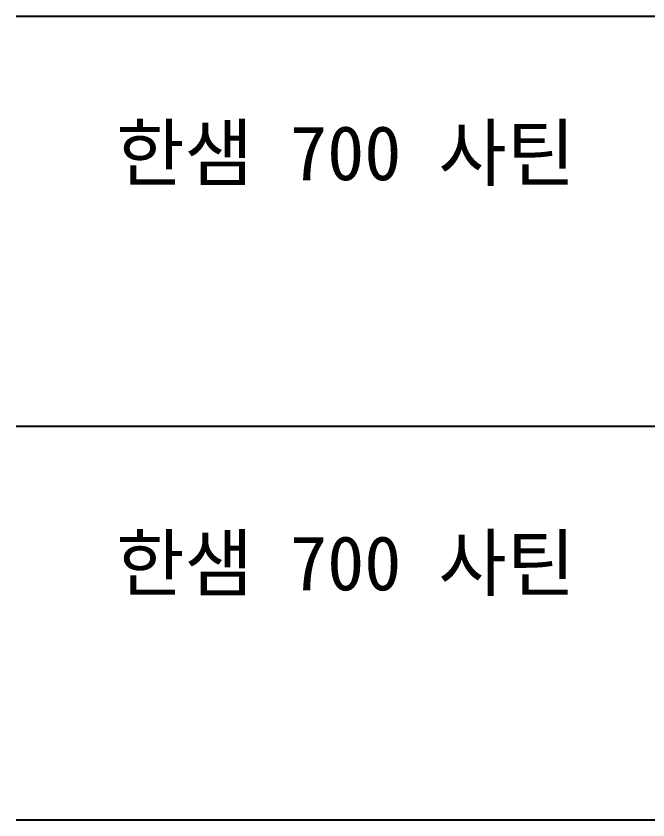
# Model space of a CAD drawing. Header units: millimetres. Extents: x -44117 to 256353, y -2095463 to 65325.
# Drawn here: x 104261 to 109814, y -873900 to -866834 of the extents above; entities that cross this region are included whole.
import ezdxf

# ---------------------------------------------------------------- set-up
doc = ezdxf.new("R2010")
doc.units = ezdxf.units.MM
doc.header["$LTSCALE"] = 10

msp = doc.modelspace()

# ---------------------------------------------------------------- linework, layer by layer
at = {"color": 1}
for p, q in [((104260.77588, -866834.07051), (196529.92274, -866834.07051)), ((104260.77588, -866834.07051), (196529.92274, -866834.07051)), ((106472.62401, -866834.07051), (198741.77087, -866834.07051)), ((106472.62401, -866834.07051), (198741.77087, -866834.07051)), ((104260.77588, -870439.24252), (196529.92274, -870439.24252)), ((104260.77588, -870439.24252), (196529.92274, -870439.24252)), ((104260.77588, -870439.24252), (196529.92274, -870439.24252)), ((104260.77588, -870439.24252), (196529.92274, -870439.24252)), ((104260.77588, -870439.24252), (196529.92274, -870439.24252)), ((104260.77588, -870439.24252), (196529.92274, -870439.24252)), ((104260.77588, -870439.24252), (196529.92274, -870439.24252)), ((104260.77588, -870439.24252), (196529.92274, -870439.24252)), ((104260.77588, -870439.24252), (196529.92274, -870439.24252)), ((104260.77588, -870439.24252), (196529.92274, -870439.24252)), ((104260.77588, -870439.24252), (196529.92274, -870439.24252)), ((104260.77588, -870439.24252), (196529.92274, -870439.24252)), ((104260.77588, -870439.24252), (196529.92274, -870439.24252)), ((104260.77588, -870439.24252), (196529.92274, -870439.24252)), ((104260.77588, -870439.24252), (196529.92274, -870439.24252)), ((104260.77588, -870439.24252), (196529.92274, -870439.24252)), ((104260.77588, -870439.24252), (196529.92274, -870439.24252)), ((104260.77588, -870439.24252), (196529.92274, -870439.24252)), ((104260.77588, -870439.24252), (196529.92274, -870439.24252)), ((104260.77588, -870439.24252), (196529.92274, -870439.24252)), ((106472.62401, -870439.24252), (198741.77087, -870439.24252)), ((106472.62401, -870439.24252), (198741.77087, -870439.24252)), ((106472.62401, -870439.24252), (198741.77087, -870439.24252)), ((106472.62401, -870439.24252), (198741.77087, -870439.24252)), ((106472.62401, -870439.24252), (198741.77087, -870439.24252)), ((106472.62401, -870439.24252), (198741.77087, -870439.24252)), ((106472.62401, -870439.24252), (198741.77087, -870439.24252)), ((106472.62401, -870439.24252), (198741.77087, -870439.24252)), ((106472.62401, -870439.24252), (198741.77087, -870439.24252)), ((106472.62401, -870439.24252), (198741.77087, -870439.24252)), ((106472.62401, -870439.24252), (198741.77087, -870439.24252)), ((106472.62401, -870439.24252), (198741.77087, -870439.24252)), ((106472.62401, -870439.24252), (198741.77087, -870439.24252)), ((106472.62401, -870439.24252), (198741.77087, -870439.24252)), ((106472.62401, -870439.24252), (198741.77087, -870439.24252)), ((106472.62401, -870439.24252), (198741.77087, -870439.24252)), ((106472.62401, -870439.24252), (198741.77087, -870439.24252)), ((106472.62401, -870439.24252), (198741.77087, -870439.24252)), ((106472.62401, -870439.24252), (198741.77087, -870439.24252)), ((106472.62401, -870439.24252), (198741.77087, -870439.24252)), ((104260.77588, -873900.25006), (196529.92274, -873900.25006)), ((104260.77588, -873900.25006), (196529.92274, -873900.25006)), ((106472.62401, -873900.25006), (198741.77087, -873900.25006)), ((106472.62401, -873900.25006), (198741.77087, -873900.25006))]:
    msp.add_line(p, q, dxfattribs=at)

# ---------------------------------------------------------------- texts
at = {"char_height": 479.1296392, "attachment_point": 1}
for insert in [(105140.70232, -867797.60521), (105140.70232, -871402.77722), (105140.70232, -871402.77722), (105140.70232, -871402.77722), (105140.70232, -871402.77722), (105140.70232, -871402.77722), (105140.70232, -871402.77722), (105140.70232, -871402.77722), (105140.70232, -871402.77722), (105140.70232, -871402.77722), (105140.70232, -871402.77722)]:
    msp.add_mtext_dynamic_manual_height_columns('{\\f굴림|b0|i0|c129|p50;한샘} 700 {\\f굴림|b0|i0|c129|p50;사틴}', width=5072.1082947, gutter_width=2395.6482, heights=[-533.35869], dxfattribs=dict(at, insert=insert))

doc.saveas('drawing.dxf')
